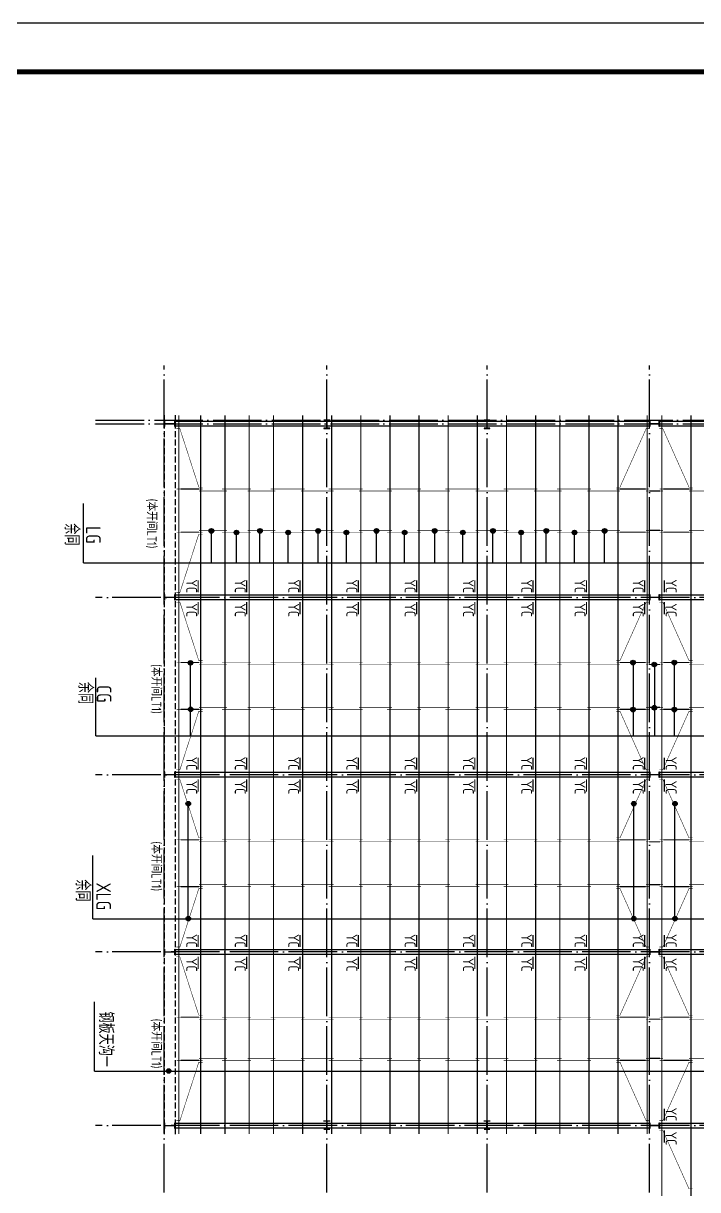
# Model space of a CAD drawing. Extents: x 69728788 to 150163257, y 20675998 to 43663798.
# Drawn here: x 75055814 to 75083602, y 21334267 to 21382288 of the extents above; entities that cross this region are included whole.
import ezdxf

# ---------------------------------------------------------------- set-up
doc = ezdxf.new("R2010")
doc.units = 0
doc.header["$LTSCALE"] = 1000
doc.header["$MEASUREMENT"] = 0
doc.linetypes.add('DASH', pattern=[0.35, 0.25, -0.1])
doc.linetypes.add('DOTE', pattern=[2.42, 2, -0.2, 0.02, -0.2])
for name, color, linetype in [('03', 3, 'CONTINUOUS'), ('10014', 2, 'CONTINUOUS'), ('AXIS', 3, 'CONTINUOUS'), ('DOTE', 251, 'DOTE'), ('PUB_DIM', 3, 'CONTINUOUS'), ('PUB_TITLE', 4, 'CONTINUOUS'), ('屋面隅撑', 1, 'CONTINUOUS'), ('檩条拉条', 253, 'CONTINUOUS'), ('钢柱', 3, 'CONTINUOUS'), ('钢梁', 97, 'CONTINUOUS')]:
    doc.layers.add(name, color=color, linetype=linetype)
doc.styles.add('TSSD_Rein', font='atssdeng.shx', dxfattribs={"width": 0.7, "bigfont": 'atssdchn.shx'})

msp = doc.modelspace()

# ---------------------------------------------------------------- hatches: boundary and pattern name
at = {"layer": 'PUB_DIM'}
for points in [[(75063565.3, 21361296, -1), (75063565.3, 21361483.8, -1)], [(75065565.3, 21361296, -1), (75065565.3, 21361483.8, -1)], [(75067965.3, 21361296, -1), (75067965.3, 21361483.8, -1)], [(75070365.3, 21361296, -1), (75070365.3, 21361483.8, -1)], [(75072765.3, 21361296, -1), (75072765.3, 21361483.8, -1)], [(75075165.3, 21361296, -1), (75075165.3, 21361483.8, -1)], [(75077365.3, 21361296, -1), (75077365.3, 21361483.8, -1)], [(75079765.3, 21361296, -1), (75079765.3, 21361483.8, -1)], [(75064596.1, 21361232.6, -1), (75064596.1, 21361420.3, -1)], [(75066727.4, 21361232.6, -1), (75066727.4, 21361420.3, -1)], [(75069127.4, 21361232.6, -1), (75069127.4, 21361420.3, -1)], [(75071527.4, 21361232.6, -1), (75071527.4, 21361420.3, -1)], [(75073927.4, 21361232.6, -1), (75073927.4, 21361420.3, -1)], [(75076327.4, 21361232.6, -1), (75076327.4, 21361420.3, -1)], [(75078527.4, 21361232.6, -1), (75078527.4, 21361420.3, -1)], [(75062705.2, 21355866.1, -1), (75062705.2, 21356053.8, -1)], [(75080936.7, 21355875.1, -1), (75080936.7, 21356062.9, -1)], [(75081812.7, 21355794, -1), (75081812.7, 21355981.7, -1)], [(75082638.4, 21355875.1, -1), (75082638.4, 21356062.9, -1)], [(75062707.8, 21353950.7, -1), (75062707.8, 21354138.4, -1)], [(75080939.4, 21353939.8, -1), (75080939.4, 21354127.5, -1)], [(75081815.4, 21354014.5, -1), (75081815.4, 21354202.2, -1)], [(75082641.1, 21353939.8, -1), (75082641.1, 21354127.5, -1)], [(75062610, 21350064.9, -1), (75062610, 21350252.6, -1)], [(75080972, 21350064.9, -1), (75080972, 21350252.6, -1)], [(75082668.1, 21350064.9, -1), (75082668.1, 21350252.6, -1)], [(75062610, 21345332.1, -1), (75062610, 21345519.8, -1)], [(75080972, 21345332.1, -1), (75080972, 21345519.8, -1)], [(75082668.1, 21345332.1, -1), (75082668.1, 21345519.8, -1)], [(75061804.2, 21339058.8, -1), (75061804.2, 21339246.5, -1)]]:
    msp.add_hatch(color=256, dxfattribs=at).paths.add_polyline_path(points)

# ---------------------------------------------------------------- linework, layer by layer
at = {"layer": '03'}
for p, q in [((75062707.8, 21352947.8), (75062707.8, 21356036.1)), ((75080959.4, 21352947.8), (75080959.4, 21356025.8)), ((75081833.9, 21352947.8), (75081833.9, 21355971.1)), ((75082641.1, 21352947.8), (75082641.1, 21356025.8))]:
    msp.add_line(p, q, dxfattribs=at)
at = {"layer": '10014', "linetype": 'DASH'}
for points in [[(75061634.4, 21336552.9), (75061634.4, 21366152.9)], [(75062084.4, 21336552.9), (75062084.4, 21366152.9)]]:
    msp.add_lwpolyline(points, dxfattribs=at)
at = {"layer": '10014', "const_width": 50}
for points in [[(75062222.4, 21336552.9), (75062222.4, 21366152.9)], [(75063122.4, 21336552.9), (75063122.4, 21366152.9)], [(75064122.4, 21336552.9), (75064122.4, 21366152.9)], [(75065122.4, 21336552.9), (75065122.4, 21366152.9)], [(75066122.4, 21336552.9), (75066122.4, 21366152.9)], [(75067322.4, 21336552.9), (75067322.4, 21366152.9)], [(75068522.4, 21336552.9), (75068522.4, 21366152.9)], [(75069722.4, 21336552.9), (75069722.4, 21366152.9)], [(75070922.4, 21336552.9), (75070922.4, 21366152.9)], [(75072122.4, 21336552.9), (75072122.4, 21366152.9)], [(75073322.4, 21336552.9), (75073322.4, 21366152.9)], [(75074522.4, 21336552.9), (75074522.4, 21366152.9)], [(75075722.4, 21336552.9), (75075722.4, 21366152.9)], [(75076922.4, 21336552.9), (75076922.4, 21366152.9)], [(75077922.4, 21336552.9), (75077922.4, 21366152.9)], [(75079122.4, 21336552.9), (75079122.4, 21366152.9)], [(75080322.4, 21336552.9), (75080322.4, 21366152.9)], [(75081522.4, 21336552.9), (75081522.4, 21366152.9)], [(75082122.4, 21314652.9), (75082122.4, 21366152.9)], [(75083322.4, 21314652.9), (75083322.4, 21366152.9)]]:
    msp.add_lwpolyline(points, dxfattribs=at)
at = {"layer": 'DOTE', "color": 25, "linetype": 'DOTE'}
for p, q in [((75061622.4, 21312376.8), (75061622.4, 21368198.7)), ((75068322.4, 21312376.8), (75068322.4, 21368198.7)), ((75074922.4, 21312376.8), (75074922.4, 21368198.7)), ((75081622.4, 21312376.8), (75081622.4, 21368198.7)), ((75058794.8, 21365952.9), (75105039.8, 21365952.9)), ((75058794.8, 21365802.9), (75105039.8, 21365802.9)), ((75105039.8, 21358652.9), (75058794.8, 21358652.9)), ((75105039.8, 21351352.9), (75058794.8, 21351352.9)), ((75105039.8, 21344052.9), (75058794.8, 21344052.9)), ((75105039.8, 21336902.9), (75058794.8, 21336902.9))]:
    msp.add_line(p, q, dxfattribs=at)
at = {"layer": 'PUB_DIM'}
for p, q in [((75058290, 21360071.4), (75058290, 21362519.9)), ((75063565.3, 21360071.4), (75063565.3, 21361483.8)), ((75065565.3, 21360071.4), (75065565.3, 21361483.8)), ((75067965.3, 21360071.4), (75067965.3, 21361483.8)), ((75070365.3, 21360071.4), (75070365.3, 21361483.8)), ((75072765.3, 21360071.4), (75072765.3, 21361483.8)), ((75075165.3, 21360071.4), (75075165.3, 21361483.8)), ((75077365.3, 21360071.4), (75077365.3, 21361483.8)), ((75079765.3, 21360071.4), (75079765.3, 21361483.8)), ((75064596.1, 21360071.4), (75064596.1, 21361420.3)), ((75066727.4, 21360071.4), (75066727.4, 21361420.3)), ((75069127.4, 21360071.4), (75069127.4, 21361420.3)), ((75071527.4, 21360071.4), (75071527.4, 21361420.3)), ((75073927.4, 21360071.4), (75073927.4, 21361420.3)), ((75076327.4, 21360071.4), (75076327.4, 21361420.3)), ((75078527.4, 21360071.4), (75078527.4, 21361420.3)), ((75058290, 21360071.4), (75099235.3, 21360071.4)), ((75058797.9, 21352947.8), (75058797.9, 21355342.9)), ((75058797.9, 21352947.8), (75099971, 21352947.8)), ((75062604, 21345414.9), (75062604, 21350187.9)), ((75080966, 21345414.9), (75080966, 21350187.9)), ((75082662.1, 21345414.9), (75082662.1, 21350187.9)), ((75058684, 21345414.9), (75058684, 21348021.5)), ((75058684, 21345414.9), (75100127.6, 21345414.9)), ((75058745.5, 21339149.4), (75058745.5, 21342005.1)), ((75058745.5, 21339149.4), (75100903, 21339149.4))]:
    msp.add_line(p, q, dxfattribs=at)
for centre in [(75063565.3, 21361389.9), (75065565.3, 21361389.9), (75067965.3, 21361389.9), (75070365.3, 21361389.9), (75072765.3, 21361389.9), (75075165.3, 21361389.9), (75077365.3, 21361389.9), (75079765.3, 21361389.9), (75064596.1, 21361326.4), (75066727.4, 21361326.4), (75069127.4, 21361326.4), (75071527.4, 21361326.4), (75073927.4, 21361326.4), (75076327.4, 21361326.4), (75078527.4, 21361326.4), (75062705.2, 21355960), (75080936.7, 21355969), (75081812.7, 21355887.9), (75082638.4, 21355969), (75062707.8, 21354044.5), (75080939.4, 21354033.6), (75081815.4, 21354108.4), (75082641.1, 21354033.6), (75062610, 21350158.8), (75080972, 21350158.8), (75082668.1, 21350158.8), (75062610, 21345426), (75080972, 21345426), (75082668.1, 21345426), (75061804.2, 21339152.6)]:
    msp.add_circle(centre, 93.9, dxfattribs=at)
at = {"layer": 'PUB_TITLE'}
msp.add_lwpolyline([(75043830.5, 21298287.7), (75162630.5, 21298287.7), (75162630.5, 21382287.7), (75043830.5, 21382287.7)], close=True, dxfattribs=at)
at = {"layer": 'PUB_TITLE', "const_width": 200}
msp.add_lwpolyline([(75048830.5, 21300287.7), (75160630.5, 21300287.7), (75160630.5, 21380287.7), (75048830.5, 21380287.7)], close=True, dxfattribs=at)
at = {"layer": '屋面隅撑', "const_width": 50}
for points in [[(75063019.2, 21358856.3), (75063019.2, 21359356.3)], [(75065019.2, 21358856.3), (75065019.2, 21359356.3)], [(75067219.2, 21358856.3), (75067219.2, 21359356.3)], [(75069619.2, 21358856.3), (75069619.2, 21359356.3)], [(75072019.2, 21358856.3), (75072019.2, 21359356.3)], [(75074419.2, 21358856.3), (75074419.2, 21359356.3)], [(75076819.2, 21358856.3), (75076819.2, 21359356.3)], [(75079019.2, 21358856.3), (75079019.2, 21359356.3)], [(75081419.2, 21358856.3), (75081419.2, 21359356.3)], [(75082225.5, 21358856.3), (75082225.5, 21359356.3)], [(75063019.2, 21358456.3), (75063019.2, 21357956.3)], [(75065019.2, 21358456.3), (75065019.2, 21357956.3)], [(75067219.2, 21358456.3), (75067219.2, 21357956.3)], [(75069619.2, 21358456.3), (75069619.2, 21357956.3)], [(75072019.2, 21358456.3), (75072019.2, 21357956.3)], [(75074419.2, 21358456.3), (75074419.2, 21357956.3)], [(75076819.2, 21358456.3), (75076819.2, 21357956.3)], [(75079019.2, 21358456.3), (75079019.2, 21357956.3)], [(75081419.2, 21358456.3), (75081419.2, 21357956.3)], [(75082225.5, 21358456.3), (75082225.5, 21357956.3)], [(75063019.2, 21351556.3), (75063019.2, 21352056.3)], [(75065019.2, 21351556.3), (75065019.2, 21352056.3)], [(75067219.2, 21351556.3), (75067219.2, 21352056.3)], [(75069619.2, 21351556.3), (75069619.2, 21352056.3)], [(75072019.2, 21351556.3), (75072019.2, 21352056.3)], [(75074419.2, 21351556.3), (75074419.2, 21352056.3)], [(75076819.2, 21351556.3), (75076819.2, 21352056.3)], [(75079019.2, 21351556.3), (75079019.2, 21352056.3)], [(75081419.2, 21351556.3), (75081419.2, 21352056.3)], [(75082225.5, 21351556.3), (75082225.5, 21352056.3)], [(75063019.2, 21351156.3), (75063019.2, 21350656.3)], [(75065019.2, 21351156.3), (75065019.2, 21350656.3)], [(75067219.2, 21351156.3), (75067219.2, 21350656.3)], [(75069619.2, 21351156.3), (75069619.2, 21350656.3)], [(75072019.2, 21351156.3), (75072019.2, 21350656.3)], [(75074419.2, 21351156.3), (75074419.2, 21350656.3)], [(75076819.2, 21351156.3), (75076819.2, 21350656.3)], [(75079019.2, 21351156.3), (75079019.2, 21350656.3)], [(75081419.2, 21351156.3), (75081419.2, 21350656.3)], [(75082225.5, 21351156.3), (75082225.5, 21350656.3)], [(75063019.2, 21344256.3), (75063019.2, 21344756.3)], [(75065019.2, 21344256.3), (75065019.2, 21344756.3)], [(75067219.2, 21344256.3), (75067219.2, 21344756.3)], [(75069619.2, 21344256.3), (75069619.2, 21344756.3)], [(75072019.2, 21344256.3), (75072019.2, 21344756.3)], [(75074419.2, 21344256.3), (75074419.2, 21344756.3)], [(75076819.2, 21344256.3), (75076819.2, 21344756.3)], [(75079019.2, 21344256.3), (75079019.2, 21344756.3)], [(75081419.2, 21344256.3), (75081419.2, 21344756.3)], [(75082225.5, 21344256.3), (75082225.5, 21344756.3)], [(75063019.2, 21343856.3), (75063019.2, 21343356.3)], [(75065019.2, 21343856.3), (75065019.2, 21343356.3)], [(75067219.2, 21343856.3), (75067219.2, 21343356.3)], [(75069619.2, 21343856.3), (75069619.2, 21343356.3)], [(75072019.2, 21343856.3), (75072019.2, 21343356.3)], [(75074419.2, 21343856.3), (75074419.2, 21343356.3)], [(75076819.2, 21343856.3), (75076819.2, 21343356.3)], [(75079019.2, 21343856.3), (75079019.2, 21343356.3)], [(75081419.2, 21343856.3), (75081419.2, 21343356.3)], [(75082225.5, 21343856.3), (75082225.5, 21343356.3)], [(75082225.5, 21337106.3), (75082225.5, 21337606.3)], [(75082225.5, 21336706.3), (75082225.5, 21336206.3)]]:
    msp.add_lwpolyline(points, dxfattribs=at)
at = {"layer": '檩条拉条', "color": 1}
for points, const_width in [([(75062124.5, 21365599.4), (75062265.2, 21365599.4), (75063044.7, 21363192.8), (75063201.4, 21363192.8)], 20), ([(75081620.3, 21365599.4), (75081479.5, 21365599.4), (75080400, 21363192.8), (75080243.3, 21363192.8)], 20), ([(75082024.5, 21365599.4), (75082165.2, 21365599.4), (75083244.7, 21363192.8), (75083401.4, 21363192.8)], 20), ([(75063201.4, 21363112.8), (75062137.7, 21363112.8)], 20), ([(75062291.4, 21363112.8), (75063051.1, 21363112.8)], 50), ([(75064201, 21363032.8), (75063052.9, 21363032.8)], 20), ([(75065201, 21363112.8), (75064002.9, 21363112.8)], 20), ([(75066201, 21363032.8), (75065052.9, 21363032.8)], 20), ([(75067401, 21363112.8), (75066002.9, 21363112.8)], 20), ([(75068601, 21363032.8), (75067252.9, 21363032.8)], 20), ([(75069801, 21363112.8), (75068402.9, 21363112.8)], 20), ([(75071001, 21363032.8), (75069652.9, 21363032.8)], 20), ([(75072201, 21363112.8), (75070802.9, 21363112.8)], 20), ([(75073401, 21363032.8), (75072052.9, 21363032.8)], 20), ([(75074601, 21363112.8), (75073202.9, 21363112.8)], 20), ([(75075801, 21363032.8), (75074452.9, 21363032.8)], 20), ([(75077001, 21363112.8), (75075602.9, 21363112.8)], 20), ([(75078001, 21363032.8), (75076852.9, 21363032.8)], 20), ([(75079201, 21363112.8), (75077802.9, 21363112.8)], 20), ([(75080401, 21363032.8), (75079052.9, 21363032.8)], 20), ([(75080243.3, 21363112.8), (75081607, 21363112.8)], 20), ([(75081453.4, 21363112.8), (75080393.7, 21363112.8)], 50), ([(75082171.5, 21363032.8), (75081468.5, 21363032.8)], 20), ([(75082171.5, 21363032.8), (75081468.5, 21363032.8)], 20), ([(75082171.5, 21363032.8), (75081468.5, 21363032.8)], 20), ([(75081473.2, 21363032.8), (75082176.2, 21363032.8)], 20), ([(75081473.2, 21363032.8), (75082176.2, 21363032.8)], 20), ([(75082048.1, 21363032.8), (75081609.9, 21363032.8)], 50), ([(75083401.4, 21363112.8), (75082037.7, 21363112.8)], 20), ([(75082191.4, 21363112.8), (75083251.1, 21363112.8)], 50), ([(75083243.7, 21363032.8), (75084591.8, 21363032.8)], 20), ([(75064201, 21361416), (75063052.9, 21361416)], 20), ([(75066201, 21361416), (75065052.9, 21361416)], 20), ([(75068601, 21361416), (75067252.9, 21361416)], 20), ([(75071001, 21361416), (75069652.9, 21361416)], 20), ([(75073401, 21361416), (75072052.9, 21361416)], 20), ([(75075801, 21361416), (75074452.9, 21361416)], 20), ([(75078001, 21361416), (75076852.9, 21361416)], 20), ([(75080401, 21361416), (75079052.9, 21361416)], 20), ([(75082171.5, 21361416), (75081468.5, 21361416)], 20), ([(75082171.5, 21361416), (75081468.5, 21361416)], 20), ([(75081473.2, 21361416), (75082176.2, 21361416)], 20), ([(75081596.6, 21361416), (75082034.8, 21361416)], 50), ([(75081596.6, 21361416), (75082034.8, 21361416)], 50), ([(75081596.6, 21361416), (75082034.8, 21361416)], 50), ([(75082048.1, 21361416), (75081609.9, 21361416)], 50), ([(75082048.1, 21361416), (75081609.9, 21361416)], 50), ([(75083243.7, 21361416), (75084591.8, 21361416)], 20), ([(75062124.5, 21358849.4), (75062265.2, 21358849.4), (75063044.7, 21361256), (75063201.4, 21361256)], 20), ([(75063201.4, 21361336), (75062137.7, 21361336)], 20), ([(75062291.4, 21361336), (75063051.1, 21361336)], 50), ([(75065201, 21361336), (75064002.9, 21361336)], 20), ([(75067401, 21361336), (75066002.9, 21361336)], 20), ([(75069801, 21361336), (75068402.9, 21361336)], 20), ([(75072201, 21361336), (75070802.9, 21361336)], 20), ([(75074601, 21361336), (75073202.9, 21361336)], 20), ([(75077001, 21361336), (75075602.9, 21361336)], 20), ([(75079201, 21361336), (75077802.9, 21361336)], 20), ([(75080243.3, 21361336), (75081607, 21361336)], 20), ([(75081453.4, 21361336), (75080393.7, 21361336)], 50), ([(75083401.4, 21361336), (75082037.7, 21361336)], 20), ([(75082191.4, 21361336), (75083251.1, 21361336)], 50), ([(75062124.5, 21358456.3), (75062265.2, 21358456.3), (75063044.7, 21356049.7), (75063201.4, 21356049.7)], 20), ([(75081620.3, 21358456.3), (75081479.5, 21358456.3), (75080400, 21356049.7), (75080243.3, 21356049.7)], 20), ([(75082024.5, 21358456.3), (75082165.2, 21358456.3), (75083244.7, 21356049.7), (75083401.4, 21356049.7)], 20), ([(75063201.4, 21355969.7), (75062137.7, 21355969.7)], 20), ([(75062291.4, 21355969.7), (75063051.1, 21355969.7)], 50), ([(75064201, 21355889.7), (75063052.9, 21355889.7)], 20), ([(75065201, 21355969.7), (75064002.9, 21355969.7)], 20), ([(75066201, 21355889.7), (75065052.9, 21355889.7)], 20), ([(75067401, 21355969.7), (75066002.9, 21355969.7)], 20), ([(75068601, 21355889.7), (75067252.9, 21355889.7)], 20), ([(75069801, 21355969.7), (75068402.9, 21355969.7)], 20), ([(75071001, 21355889.7), (75069652.9, 21355889.7)], 20), ([(75072201, 21355969.7), (75070802.9, 21355969.7)], 20), ([(75073401, 21355889.7), (75072052.9, 21355889.7)], 20), ([(75074601, 21355969.7), (75073202.9, 21355969.7)], 20), ([(75075801, 21355889.7), (75074452.9, 21355889.7)], 20), ([(75077001, 21355969.7), (75075602.9, 21355969.7)], 20), ([(75078001, 21355889.7), (75076852.9, 21355889.7)], 20), ([(75079201, 21355969.7), (75077802.9, 21355969.7)], 20), ([(75080401, 21355889.7), (75079052.9, 21355889.7)], 20), ([(75080243.3, 21355969.7), (75081607, 21355969.7)], 20), ([(75081453.4, 21355969.7), (75080393.7, 21355969.7)], 50), ([(75082171.5, 21355889.7), (75081468.5, 21355889.7)], 20), ([(75082171.5, 21355889.7), (75081468.5, 21355889.7)], 20), ([(75081473.2, 21355889.7), (75082176.2, 21355889.7)], 20), ([(75081596.6, 21355889.7), (75082034.8, 21355889.7)], 50), ([(75081596.6, 21355889.7), (75082034.8, 21355889.7)], 50), ([(75081596.6, 21355889.7), (75082034.8, 21355889.7)], 50), ([(75082048.1, 21355889.7), (75081609.9, 21355889.7)], 50), ([(75082048.1, 21355889.7), (75081609.9, 21355889.7)], 50), ([(75083401.4, 21355969.7), (75082037.7, 21355969.7)], 20), ([(75082191.4, 21355969.7), (75083251.1, 21355969.7)], 50), ([(75083243.7, 21355889.7), (75084591.8, 21355889.7)], 20), ([(75062124.5, 21351556.3), (75062265.2, 21351556.3), (75063044.7, 21353963), (75063201.4, 21353963)], 20), ([(75063201.4, 21354043), (75062137.7, 21354043)], 20), ([(75062291.4, 21354043), (75063051.1, 21354043)], 50), ([(75064201, 21354123), (75063052.9, 21354123)], 20), ([(75065201, 21354043), (75064002.9, 21354043)], 20), ([(75066201, 21354123), (75065052.9, 21354123)], 20), ([(75067401, 21354043), (75066002.9, 21354043)], 20), ([(75068601, 21354123), (75067252.9, 21354123)], 20), ([(75069801, 21354043), (75068402.9, 21354043)], 20), ([(75071001, 21354123), (75069652.9, 21354123)], 20), ([(75072201, 21354043), (75070802.9, 21354043)], 20), ([(75073401, 21354123), (75072052.9, 21354123)], 20), ([(75074601, 21354043), (75073202.9, 21354043)], 20), ([(75075801, 21354123), (75074452.9, 21354123)], 20), ([(75077001, 21354043), (75075602.9, 21354043)], 20), ([(75078001, 21354123), (75076852.9, 21354123)], 20), ([(75079201, 21354043), (75077802.9, 21354043)], 20), ([(75080401, 21354123), (75079052.9, 21354123)], 20), ([(75080243.3, 21354043), (75081607, 21354043)], 20), ([(75081620.3, 21351556.3), (75081479.5, 21351556.3), (75080400, 21353963), (75080243.3, 21353963)], 20), ([(75081453.4, 21354043), (75080393.7, 21354043)], 50), ([(75082171.5, 21354123), (75081468.5, 21354123)], 20), ([(75082171.5, 21354123), (75081468.5, 21354123)], 20), ([(75082171.5, 21354123), (75081468.5, 21354123)], 20), ([(75081473.2, 21354123), (75082176.2, 21354123)], 20), ([(75081473.2, 21354123), (75082176.2, 21354123)], 20), ([(75082048.1, 21354123), (75081609.9, 21354123)], 50), ([(75082024.5, 21351556.3), (75082165.2, 21351556.3), (75083244.7, 21353963), (75083401.4, 21353963)], 20), ([(75083401.4, 21354043), (75082037.7, 21354043)], 20), ([(75082191.4, 21354043), (75083251.1, 21354043)], 50), ([(75083243.7, 21354123), (75084591.8, 21354123)], 20), ([(75062124.5, 21351156.3), (75062265.2, 21351156.3), (75063044.7, 21348749.7), (75063201.4, 21348749.7)], 20), ([(75081620.3, 21351156.3), (75081479.5, 21351156.3), (75080400, 21348749.7), (75080243.3, 21348749.7)], 20), ([(75082024.5, 21351156.3), (75082165.2, 21351156.3), (75083244.7, 21348749.7), (75083401.4, 21348749.7)], 20), ([(75063201.4, 21348669.7), (75062137.7, 21348669.7)], 20), ([(75062291.4, 21348669.7), (75063051.1, 21348669.7)], 50), ([(75064201, 21348589.7), (75063052.9, 21348589.7)], 20), ([(75065201, 21348669.7), (75064002.9, 21348669.7)], 20), ([(75066201, 21348589.7), (75065052.9, 21348589.7)], 20), ([(75067401, 21348669.7), (75066002.9, 21348669.7)], 20), ([(75068601, 21348589.7), (75067252.9, 21348589.7)], 20), ([(75069801, 21348669.7), (75068402.9, 21348669.7)], 20), ([(75071001, 21348589.7), (75069652.9, 21348589.7)], 20), ([(75072201, 21348669.7), (75070802.9, 21348669.7)], 20), ([(75073401, 21348589.7), (75072052.9, 21348589.7)], 20), ([(75074601, 21348669.7), (75073202.9, 21348669.7)], 20), ([(75075801, 21348589.7), (75074452.9, 21348589.7)], 20), ([(75077001, 21348669.7), (75075602.9, 21348669.7)], 20), ([(75078001, 21348589.7), (75076852.9, 21348589.7)], 20), ([(75079201, 21348669.7), (75077802.9, 21348669.7)], 20), ([(75080401, 21348589.7), (75079052.9, 21348589.7)], 20), ([(75080243.3, 21348669.7), (75081607, 21348669.7)], 20), ([(75081453.4, 21348669.7), (75080393.7, 21348669.7)], 50), ([(75082171.5, 21348589.7), (75081468.5, 21348589.7)], 20), ([(75082171.5, 21348589.7), (75081468.5, 21348589.7)], 20), ([(75081473.2, 21348589.7), (75082176.2, 21348589.7)], 20), ([(75081596.6, 21348589.7), (75082034.8, 21348589.7)], 50), ([(75081596.6, 21348589.7), (75082034.8, 21348589.7)], 50), ([(75081596.6, 21348589.7), (75082034.8, 21348589.7)], 50), ([(75082048.1, 21348589.7), (75081609.9, 21348589.7)], 50), ([(75082048.1, 21348589.7), (75081609.9, 21348589.7)], 50), ([(75083401.4, 21348669.7), (75082037.7, 21348669.7)], 20), ([(75082191.4, 21348669.7), (75083251.1, 21348669.7)], 50), ([(75083243.7, 21348589.7), (75084591.8, 21348589.7)], 20), ([(75062124.5, 21344256.3), (75062265.2, 21344256.3), (75063044.7, 21346663), (75063201.4, 21346663)], 20), ([(75063201.4, 21346743), (75062137.7, 21346743)], 20), ([(75062291.4, 21346743), (75063051.1, 21346743)], 50), ([(75064201, 21346823), (75063052.9, 21346823)], 20), ([(75065201, 21346743), (75064002.9, 21346743)], 20), ([(75066201, 21346823), (75065052.9, 21346823)], 20), ([(75067401, 21346743), (75066002.9, 21346743)], 20), ([(75068601, 21346823), (75067252.9, 21346823)], 20), ([(75069801, 21346743), (75068402.9, 21346743)], 20), ([(75071001, 21346823), (75069652.9, 21346823)], 20), ([(75072201, 21346743), (75070802.9, 21346743)], 20), ([(75073401, 21346823), (75072052.9, 21346823)], 20), ([(75074601, 21346743), (75073202.9, 21346743)], 20), ([(75075801, 21346823), (75074452.9, 21346823)], 20), ([(75077001, 21346743), (75075602.9, 21346743)], 20), ([(75078001, 21346823), (75076852.9, 21346823)], 20), ([(75079201, 21346743), (75077802.9, 21346743)], 20), ([(75080401, 21346823), (75079052.9, 21346823)], 20), ([(75080243.3, 21346743), (75081607, 21346743)], 20), ([(75081620.3, 21344256.3), (75081479.5, 21344256.3), (75080400, 21346663), (75080243.3, 21346663)], 20), ([(75081453.4, 21346743), (75080393.7, 21346743)], 50), ([(75082171.5, 21346823), (75081468.5, 21346823)], 20), ([(75082171.5, 21346823), (75081468.5, 21346823)], 20), ([(75082171.5, 21346823), (75081468.5, 21346823)], 20), ([(75081473.2, 21346823), (75082176.2, 21346823)], 20), ([(75081473.2, 21346823), (75082176.2, 21346823)], 20), ([(75082048.1, 21346823), (75081609.9, 21346823)], 50), ([(75082024.5, 21344256.3), (75082165.2, 21344256.3), (75083244.7, 21346663), (75083401.4, 21346663)], 20), ([(75083401.4, 21346743), (75082037.7, 21346743)], 20), ([(75082191.4, 21346743), (75083251.1, 21346743)], 50), ([(75083243.7, 21346823), (75084591.8, 21346823)], 20), ([(75062124.5, 21343856.3), (75062265.2, 21343856.3), (75063044.7, 21341449.7), (75063201.4, 21341449.7)], 20), ([(75081620.3, 21343856.3), (75081479.5, 21343856.3), (75080400, 21341449.7), (75080243.3, 21341449.7)], 20), ([(75082024.5, 21343856.3), (75082165.2, 21343856.3), (75083244.7, 21341449.7), (75083401.4, 21341449.7)], 20), ([(75063201.4, 21341369.7), (75062137.7, 21341369.7)], 20), ([(75062291.4, 21341369.7), (75063051.1, 21341369.7)], 50), ([(75064201, 21341289.7), (75063052.9, 21341289.7)], 20), ([(75065201, 21341369.7), (75064002.9, 21341369.7)], 20), ([(75066201, 21341289.7), (75065052.9, 21341289.7)], 20), ([(75067401, 21341369.7), (75066002.9, 21341369.7)], 20), ([(75068601, 21341289.7), (75067252.9, 21341289.7)], 20), ([(75069801, 21341369.7), (75068402.9, 21341369.7)], 20), ([(75071001, 21341289.7), (75069652.9, 21341289.7)], 20), ([(75072201, 21341369.7), (75070802.9, 21341369.7)], 20), ([(75073401, 21341289.7), (75072052.9, 21341289.7)], 20), ([(75074601, 21341369.7), (75073202.9, 21341369.7)], 20), ([(75075801, 21341289.7), (75074452.9, 21341289.7)], 20), ([(75077001, 21341369.7), (75075602.9, 21341369.7)], 20), ([(75078001, 21341289.7), (75076852.9, 21341289.7)], 20), ([(75079201, 21341369.7), (75077802.9, 21341369.7)], 20), ([(75080401, 21341289.7), (75079052.9, 21341289.7)], 20), ([(75080243.3, 21341369.7), (75081607, 21341369.7)], 20), ([(75081453.4, 21341369.7), (75080393.7, 21341369.7)], 50), ([(75082171.5, 21341289.7), (75081468.5, 21341289.7)], 20), ([(75082171.5, 21341289.7), (75081468.5, 21341289.7)], 20), ([(75081473.2, 21341289.7), (75082176.2, 21341289.7)], 20), ([(75081596.6, 21341289.7), (75082034.8, 21341289.7)], 50), ([(75081596.6, 21341289.7), (75082034.8, 21341289.7)], 50), ([(75081596.6, 21341289.7), (75082034.8, 21341289.7)], 50), ([(75082048.1, 21341289.7), (75081609.9, 21341289.7)], 50), ([(75082048.1, 21341289.7), (75081609.9, 21341289.7)], 50), ([(75083401.4, 21341369.7), (75082037.7, 21341369.7)], 20), ([(75082191.4, 21341369.7), (75083251.1, 21341369.7)], 50), ([(75083243.7, 21341289.7), (75084591.8, 21341289.7)], 20), ([(75062124.5, 21337106.3), (75062265.2, 21337106.3), (75063044.7, 21339513), (75063201.4, 21339513)], 20), ([(75063201.4, 21339593), (75062137.7, 21339593)], 20), ([(75062291.4, 21339593), (75063051.1, 21339593)], 50), ([(75064201, 21339673), (75063052.9, 21339673)], 20), ([(75065201, 21339593), (75064002.9, 21339593)], 20), ([(75066201, 21339673), (75065052.9, 21339673)], 20), ([(75067401, 21339593), (75066002.9, 21339593)], 20), ([(75068601, 21339673), (75067252.9, 21339673)], 20), ([(75069801, 21339593), (75068402.9, 21339593)], 20), ([(75071001, 21339673), (75069652.9, 21339673)], 20), ([(75072201, 21339593), (75070802.9, 21339593)], 20), ([(75073401, 21339673), (75072052.9, 21339673)], 20), ([(75074601, 21339593), (75073202.9, 21339593)], 20), ([(75075801, 21339673), (75074452.9, 21339673)], 20), ([(75077001, 21339593), (75075602.9, 21339593)], 20), ([(75078001, 21339673), (75076852.9, 21339673)], 20), ([(75079201, 21339593), (75077802.9, 21339593)], 20), ([(75080401, 21339673), (75079052.9, 21339673)], 20), ([(75080243.3, 21339593), (75081607, 21339593)], 20), ([(75081620.3, 21337106.3), (75081479.5, 21337106.3), (75080400, 21339513), (75080243.3, 21339513)], 20), ([(75081453.4, 21339593), (75080393.7, 21339593)], 50), ([(75082171.5, 21339673), (75081468.5, 21339673)], 20), ([(75082171.5, 21339673), (75081468.5, 21339673)], 20), ([(75082171.5, 21339673), (75081468.5, 21339673)], 20), ([(75081473.2, 21339673), (75082176.2, 21339673)], 20), ([(75081473.2, 21339673), (75082176.2, 21339673)], 20), ([(75082048.1, 21339673), (75081609.9, 21339673)], 50), ([(75082024.5, 21337106.3), (75082165.2, 21337106.3), (75083244.7, 21339513), (75083401.4, 21339513)], 20), ([(75083401.4, 21339593), (75082037.7, 21339593)], 20), ([(75082191.4, 21339593), (75083251.1, 21339593)], 50), ([(75083243.7, 21339673), (75084591.8, 21339673)], 20), ([(75082024.5, 21336706.3), (75082165.2, 21336706.3), (75083244.7, 21334299.7), (75083401.4, 21334299.7)], 20)]:
    msp.add_lwpolyline(points, dxfattribs=dict(at, const_width=const_width))
at = {"layer": '钢柱'}
for points in [[(75062072.4, 21365922.9), (75062072.4, 21365682.9), (75062060.4, 21365682.9), (75062060.4, 21365799.9), (75061634.4, 21365799.9), (75061634.4, 21365682.9), (75061622.4, 21365682.9), (75061622.4, 21365922.9), (75061634.4, 21365922.9), (75061634.4, 21365805.9), (75062060.4, 21365805.9), (75062060.4, 21365922.9)], [(75068202.4, 21365602.9), (75068442.4, 21365602.9), (75068442.4, 21365612.9), (75068325.4, 21365612.9), (75068325.4, 21365942.9), (75068442.4, 21365942.9), (75068442.4, 21365952.9), (75068202.4, 21365952.9), (75068202.4, 21365942.9), (75068319.4, 21365942.9), (75068319.4, 21365612.9), (75068202.4, 21365612.9)], [(75074802.4, 21365602.9), (75075042.4, 21365602.9), (75075042.4, 21365612.9), (75074925.4, 21365612.9), (75074925.4, 21365942.9), (75075042.4, 21365942.9), (75075042.4, 21365952.9), (75074802.4, 21365952.9), (75074802.4, 21365942.9), (75074919.4, 21365942.9), (75074919.4, 21365612.9), (75074802.4, 21365612.9)], [(75082022.4, 21365922.9), (75082022.4, 21365682.9), (75082010.4, 21365682.9), (75082010.4, 21365799.9), (75081634.4, 21365799.9), (75081634.4, 21365682.9), (75081622.4, 21365682.9), (75081622.4, 21365922.9), (75081634.4, 21365922.9), (75081634.4, 21365805.9), (75082010.4, 21365805.9), (75082010.4, 21365922.9)], [(75062072.4, 21358772.9), (75062072.4, 21358532.9), (75062060.4, 21358532.9), (75062060.4, 21358649.9), (75061634.4, 21358649.9), (75061634.4, 21358532.9), (75061622.4, 21358532.9), (75061622.4, 21358772.9), (75061634.4, 21358772.9), (75061634.4, 21358655.9), (75062060.4, 21358655.9), (75062060.4, 21358772.9)], [(75082022.4, 21358772.9), (75082022.4, 21358532.9), (75082010.4, 21358532.9), (75082010.4, 21358649.9), (75081634.4, 21358649.9), (75081634.4, 21358532.9), (75081622.4, 21358532.9), (75081622.4, 21358772.9), (75081634.4, 21358772.9), (75081634.4, 21358655.9), (75082010.4, 21358655.9), (75082010.4, 21358772.9)], [(75062072.4, 21351472.9), (75062072.4, 21351232.9), (75062060.4, 21351232.9), (75062060.4, 21351349.9), (75061634.4, 21351349.9), (75061634.4, 21351232.9), (75061622.4, 21351232.9), (75061622.4, 21351472.9), (75061634.4, 21351472.9), (75061634.4, 21351355.9), (75062060.4, 21351355.9), (75062060.4, 21351472.9)], [(75082022.4, 21351472.9), (75082022.4, 21351232.9), (75082010.4, 21351232.9), (75082010.4, 21351349.9), (75081634.4, 21351349.9), (75081634.4, 21351232.9), (75081622.4, 21351232.9), (75081622.4, 21351472.9), (75081634.4, 21351472.9), (75081634.4, 21351355.9), (75082010.4, 21351355.9), (75082010.4, 21351472.9)], [(75062072.4, 21344172.9), (75062072.4, 21343932.9), (75062060.4, 21343932.9), (75062060.4, 21344049.9), (75061634.4, 21344049.9), (75061634.4, 21343932.9), (75061622.4, 21343932.9), (75061622.4, 21344172.9), (75061634.4, 21344172.9), (75061634.4, 21344055.9), (75062060.4, 21344055.9), (75062060.4, 21344172.9)], [(75082022.4, 21344172.9), (75082022.4, 21343932.9), (75082010.4, 21343932.9), (75082010.4, 21344049.9), (75081634.4, 21344049.9), (75081634.4, 21343932.9), (75081622.4, 21343932.9), (75081622.4, 21344172.9), (75081634.4, 21344172.9), (75081634.4, 21344055.9), (75082010.4, 21344055.9), (75082010.4, 21344172.9)], [(75062072.4, 21337022.9), (75062072.4, 21336782.9), (75062060.4, 21336782.9), (75062060.4, 21336899.9), (75061634.4, 21336899.9), (75061634.4, 21336782.9), (75061622.4, 21336782.9), (75061622.4, 21337022.9), (75061634.4, 21337022.9), (75061634.4, 21336905.9), (75062060.4, 21336905.9), (75062060.4, 21337022.9)], [(75068202.4, 21337102.9), (75068442.4, 21337102.9), (75068442.4, 21337092.9), (75068325.4, 21337092.9), (75068325.4, 21336762.9), (75068442.4, 21336762.9), (75068442.4, 21336752.9), (75068202.4, 21336752.9), (75068202.4, 21336762.9), (75068319.4, 21336762.9), (75068319.4, 21337092.9), (75068202.4, 21337092.9)], [(75074802.4, 21337102.9), (75075042.4, 21337102.9), (75075042.4, 21337092.9), (75074925.4, 21337092.9), (75074925.4, 21336762.9), (75075042.4, 21336762.9), (75075042.4, 21336752.9), (75074802.4, 21336752.9), (75074802.4, 21336762.9), (75074919.4, 21336762.9), (75074919.4, 21337092.9), (75074802.4, 21337092.9)], [(75082022.4, 21337022.9), (75082022.4, 21336782.9), (75082010.4, 21336782.9), (75082010.4, 21336899.9), (75081634.4, 21336899.9), (75081634.4, 21336782.9), (75081622.4, 21336782.9), (75081622.4, 21337022.9), (75081634.4, 21337022.9), (75081634.4, 21336905.9), (75082010.4, 21336905.9), (75082010.4, 21337022.9)]]:
    msp.add_lwpolyline(points, close=True, dxfattribs=at)
at = {"layer": '钢梁'}
for points in [[(75062072.4, 21365902.9), (75081622.4, 21365902.9), (75081622.4, 21365702.9), (75062072.4, 21365702.9)], [(75082022.4, 21365902.9), (75100772.4, 21365902.9), (75100772.4, 21365702.9), (75082022.4, 21365702.9)], [(75062072.4, 21358752.9), (75081622.4, 21358752.9), (75081622.4, 21358552.9), (75062072.4, 21358552.9)], [(75082022.4, 21358752.9), (75100772.4, 21358752.9), (75100772.4, 21358552.9), (75082022.4, 21358552.9)], [(75062072.4, 21351452.9), (75081622.4, 21351452.9), (75081622.4, 21351252.9), (75062072.4, 21351252.9)], [(75082022.4, 21351452.9), (75100772.4, 21351452.9), (75100772.4, 21351252.9), (75082022.4, 21351252.9)], [(75062072.4, 21344152.9), (75081622.4, 21344152.9), (75081622.4, 21343952.9), (75062072.4, 21343952.9)], [(75082022.4, 21344152.9), (75100772.4, 21344152.9), (75100772.4, 21343952.9), (75082022.4, 21343952.9)], [(75062072.4, 21337002.9), (75081622.4, 21337002.9), (75081622.4, 21336802.9), (75062072.4, 21336802.9)], [(75082022.4, 21337002.9), (75100772.4, 21337002.9), (75100772.4, 21336802.9), (75082022.4, 21336802.9)]]:
    msp.add_lwpolyline(points, close=True, dxfattribs=at)

# ---------------------------------------------------------------- texts
at = {"layer": 'AXIS', "style": 'TSSD_Rein', "width": 0.8}
for p in [(75060905.6, 21362713.7), (75061095.6, 21355903.7), (75061095.6, 21348603.7), (75061095.6, 21341303.7)]:
    msp.add_text('(本开间LT1)', height=400, rotation=270, dxfattribs=at).set_placement(p)
at = {"layer": 'PUB_DIM', "style": 'TSSD_Rein', "width": 0.8}
for s, p in [('余同', (75057514.4, 21361699.7)), ('LG', (75058398.6, 21361581.7)), ('余同', (75058077.7, 21355171.5)), ('CG', (75058841.3, 21355038.4)), ('余同', (75057968.3, 21347041.5)), ('XLG', (75058823.1, 21346908.4)), ('钢板天沟一', (75058925.3, 21341601.6))]:
    msp.add_text(s, height=600, rotation=270, dxfattribs=at).set_placement(p)
at = {"layer": '屋面隅撑', "color": 3, "style": 'TSSD_Rein', "width": 0.8}
for p in [(75062527.9, 21359392.5), (75064527.9, 21359392.5), (75066727.9, 21359392.5), (75069127.9, 21359392.5), (75071527.9, 21359392.5), (75073927.9, 21359392.5), (75076327.9, 21359392.5), (75078527.9, 21359392.5), (75080927.9, 21359392.5), (75082284.1, 21359392.5), (75062527.9, 21358404.8), (75064527.9, 21358404.8), (75066727.9, 21358404.8), (75069127.9, 21358404.8), (75071527.9, 21358404.8), (75073927.9, 21358404.8), (75076327.9, 21358404.8), (75078527.9, 21358404.8), (75080927.9, 21358404.8), (75082284.1, 21358404.8), (75062527.9, 21352092.5), (75064527.9, 21352092.5), (75066727.9, 21352092.5), (75069127.9, 21352092.5), (75071527.9, 21352092.5), (75073927.9, 21352092.5), (75076327.9, 21352092.5), (75078527.9, 21352092.5), (75080927.9, 21352092.5), (75082284.1, 21352092.5), (75062527.9, 21351104.8), (75064527.9, 21351104.8), (75066727.9, 21351104.8), (75069127.9, 21351104.8), (75071527.9, 21351104.8), (75073927.9, 21351104.8), (75076327.9, 21351104.8), (75078527.9, 21351104.8), (75080927.9, 21351104.8), (75082284.1, 21351104.8), (75062527.9, 21344792.5), (75064527.9, 21344792.5), (75066727.9, 21344792.5), (75069127.9, 21344792.5), (75071527.9, 21344792.5), (75073927.9, 21344792.5), (75076327.9, 21344792.5), (75078527.9, 21344792.5), (75080927.9, 21344792.5), (75082284.1, 21344792.5), (75062527.9, 21343804.8), (75064527.9, 21343804.8), (75066727.9, 21343804.8), (75069127.9, 21343804.8), (75071527.9, 21343804.8), (75073927.9, 21343804.8), (75076327.9, 21343804.8), (75078527.9, 21343804.8), (75080927.9, 21343804.8), (75082284.1, 21343804.8), (75082284.1, 21337642.5), (75082284.1, 21336654.8)]:
    msp.add_text('YC', height=450, rotation=270, dxfattribs=at).set_placement(p)

doc.saveas('drawing.dxf')
